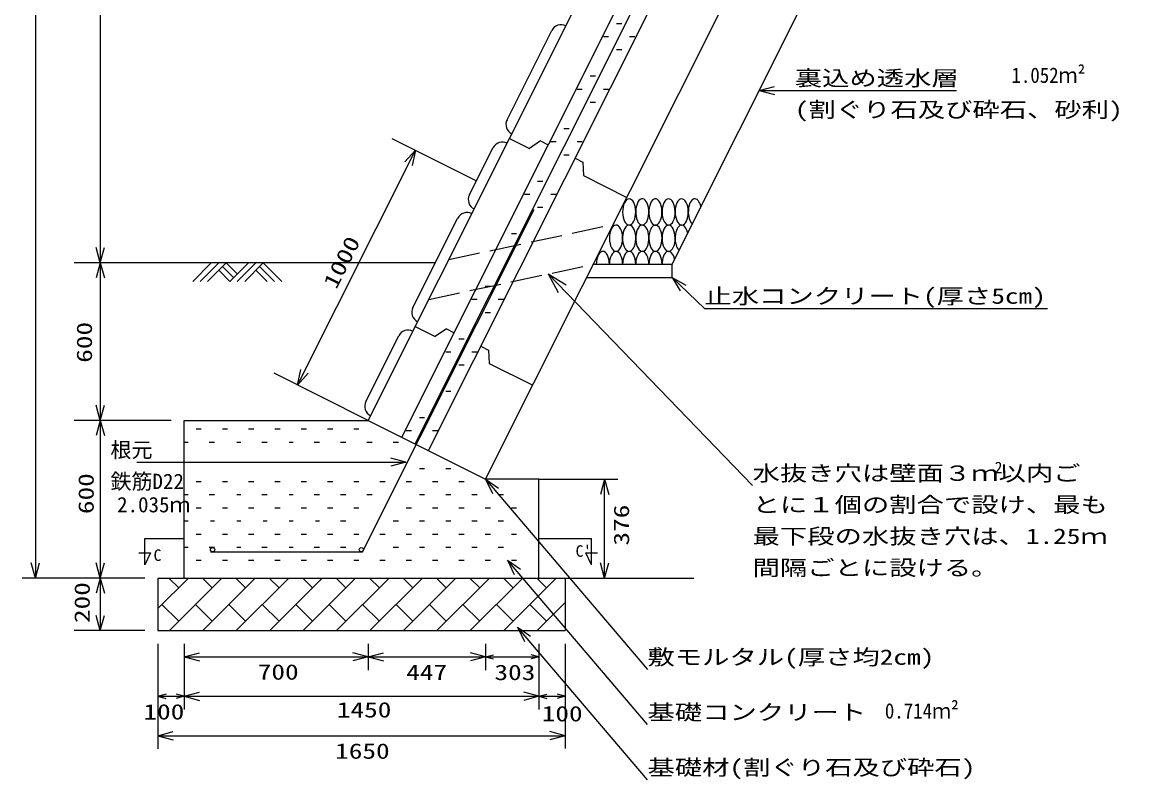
# Model space of a CAD drawing. Units: millimetres, scale not verified. Extents: x -10580 to 10511, y -7658 to 7278.
# Drawn here: x 5860 to 10090, y -7658 to -4775 of the extents above; entities that cross this region are included whole.
import ezdxf
from ezdxf.enums import TextEntityAlignment as Align

# ---------------------------------------------------------------- set-up
doc = ezdxf.new("R2010")
doc.units = ezdxf.units.MM
doc.header["$LTSCALE"] = 40
doc.linetypes.add('DASHED3', pattern=[4, 3, -1])
doc.layers.add('0-0', color=7, linetype='Continuous')
doc.layers.add('0-4', color=7, linetype='Continuous')
doc.styles.add('ＭＳ ゴシック', font='')
doc.styles.get('ＭＳ ゴシック').set_extended_font_data('MS Gothic')

msp = doc.modelspace()

# ---------------------------------------------------------------- linework, layer by layer
at = {"layer": '0-0'}
for p, q in [((5910, -1890.2), (5910, -6890.2)), ((6157.05, -1890.2), (6157.05, -5890.2)), ((8121.58, -4779.12), (8141.57, -4779.12)), ((8071.58, -4829.12), (8091.58, -4829.12)), ((8171.57, -4829.12), (8191.58, -4829.12)), ((8121.58, -4879.12), (8141.57, -4879.12)), ((8021.57, -4979.12), (8041.58, -4979.12)), ((7971.57, -5029.12), (7991.57, -5029.12)), ((8071.58, -5029.12), (8091.58, -5029.12)), ((8664.98, -5034.43), (8722.94, -5018.9)), ((8664.98, -5034.43), (8722.94, -5049.96)), ((8664.98, -5034.43), (9415.26, -5034.43)), ((8021.57, -5079.12), (8041.58, -5079.12)), ((7921.57, -5179.12), (7941.57, -5179.12)), ((7266.84, -5216.97), (7588.69, -5378.26)), ((7868.12, -5229.12), (7891.57, -5229.12)), ((7971.57, -5229.12), (7991.57, -5229.12)), ((7356.24, -5261.77), (7316.4, -5306.63)), ((7921.57, -5279.11), (7941.57, -5279.11)), ((7821.57, -5379.12), (7841.57, -5379.12)), ((7771.57, -5429.12), (7791.57, -5429.12)), ((7871.57, -5429.12), (7891.57, -5429.12)), ((7821.57, -5479.12), (7841.57, -5479.12)), ((7721.57, -5579.12), (7741.57, -5579.12)), ((6157.05, -5690.2), (6141.52, -5632.25)), ((6157.05, -5690.2), (6172.58, -5632.25)), ((7432.37, -5690.2), (6057.05, -5690.2)), ((6157.05, -5690.2), (6141.52, -5748.16)), ((6157.05, -5690.2), (6172.58, -5748.16)), ((6579.5, -5690.2), (6508.79, -5760.91)), ((6607.78, -5690.2), (6537.07, -5760.91)), ((6636.07, -5690.2), (6565.36, -5760.91)), ((6621.93, -5704.35), (6664.35, -5746.77)), ((6636.07, -5690.2), (6678.5, -5732.63)), ((6720.92, -5690.2), (6650.21, -5760.91)), ((6749.2, -5690.2), (6678.5, -5760.91)), ((6777.49, -5690.2), (6706.78, -5760.91)), ((6763.35, -5704.35), (6819.91, -5760.91)), ((6777.49, -5690.2), (6848.2, -5760.91)), ((6607.78, -5718.49), (6650.21, -5760.91)), ((6749.2, -5718.49), (6791.63, -5760.91)), ((7861, -5732.95), (8639.73, -6537.97)), ((7861, -5732.95), (7929.61, -5774.09)), ((7861, -5732.95), (7899.85, -5802.88)), ((8333.37, -5746.17), (8364.49, -5797.47)), ((7621.57, -5779.12), (7641.57, -5779.12)), ((7571.57, -5829.12), (7591.58, -5829.12)), ((7671.57, -5829.12), (7691.57, -5829.12)), ((7621.57, -5879.12), (7641.57, -5879.12)), ((8456.36, -5863.94), (9761.36, -5863.94)), ((7521.57, -5979.12), (7541.57, -5979.12)), ((7471.58, -6029.12), (7491.57, -6029.12)), ((7571.57, -6029.12), (7591.58, -6029.12)), ((7521.57, -6079.12), (7541.57, -6079.12)), ((7176.44, -6290.2), (6818.83, -6111)), ((6908.23, -6155.8), (6920.31, -6097.03)), ((6908.23, -6155.8), (6948.08, -6110.94)), ((7471.58, -6179.12), (7491.57, -6179.12)), ((6157.05, -6290.2), (6141.52, -6232.25)), ((6157.05, -6290.2), (6172.58, -6232.25)), ((6426.44, -6290.2), (6057.05, -6290.2)), ((6157.05, -6290.2), (6141.52, -6348.16)), ((6157.05, -6290.2), (6172.58, -6348.16)), ((7371.57, -6279.12), (7391.57, -6279.12)), ((6521.57, -6322.71), (6541.57, -6322.71)), ((6621.57, -6322.71), (6641.57, -6322.71)), ((6721.57, -6322.71), (6741.57, -6322.71)), ((6821.57, -6322.71), (6841.57, -6322.71)), ((6921.57, -6322.71), (6941.57, -6322.71)), ((7021.57, -6322.71), (7041.57, -6322.71)), ((7121.57, -6322.71), (7141.58, -6322.71)), ((7321.57, -6329.12), (7341.57, -6329.12)), ((7421.57, -6329.12), (7441.58, -6329.12)), ((6476.44, -6372.71), (6491.57, -6372.71)), ((6571.57, -6372.71), (6591.57, -6372.71)), ((6676.44, -6372.71), (6691.57, -6372.71)), ((6771.57, -6372.71), (6791.57, -6372.71)), ((6876.44, -6372.71), (6891.57, -6372.71)), ((6971.57, -6372.71), (6991.57, -6372.71)), ((7071.57, -6372.71), (7091.57, -6372.71)), ((7171.57, -6372.71), (7191.58, -6372.71)), ((7271.57, -6372.71), (7291.57, -6372.71)), ((6295.69, -6449.22), (7320.46, -6449.22)), ((7320.46, -6449.22), (7262.5, -6433.7)), ((7320.46, -6449.22), (7262.5, -6464.75)), ((7371.57, -6472.71), (7391.57, -6472.71)), ((7471.58, -6472.71), (7491.57, -6472.71)), ((7623.44, -6514.2), (8239.73, -7237.97)), ((7623.44, -6514.2), (7672.84, -6548.26)), ((7623.44, -6514.2), (7649.19, -6568.4)), ((7826.44, -6514.2), (8126.44, -6514.2)), ((8076.44, -6514.2), (8060.91, -6572.16)), ((8076.44, -6514.2), (8091.97, -6572.16)), ((8076.44, -6890.2), (8076.44, -6514.2)), ((6521.57, -6522.71), (6541.57, -6522.71)), ((6621.57, -6522.71), (6641.57, -6522.71)), ((6721.57, -6522.71), (6741.57, -6522.71)), ((6821.57, -6522.71), (6841.57, -6522.71)), ((6921.57, -6522.71), (6941.57, -6522.71)), ((7021.57, -6522.71), (7041.57, -6522.71)), ((7121.57, -6522.71), (7141.58, -6522.71)), ((7221.57, -6522.71), (7241.57, -6522.71)), ((7321.57, -6522.71), (7341.57, -6522.71)), ((7421.57, -6522.71), (7441.58, -6522.71)), ((7521.57, -6522.71), (7541.57, -6522.71)), ((6476.44, -6572.71), (6491.57, -6572.71)), ((6571.57, -6572.71), (6591.57, -6572.71)), ((6676.44, -6572.71), (6691.57, -6572.71)), ((6771.57, -6572.71), (6791.57, -6572.71)), ((6876.44, -6572.71), (6891.57, -6572.71)), ((6971.57, -6572.71), (6991.57, -6572.71)), ((7071.57, -6572.71), (7091.57, -6572.71)), ((7171.57, -6572.71), (7191.58, -6572.71)), ((7371.57, -6572.71), (7391.57, -6572.71)), ((7471.58, -6572.71), (7491.57, -6572.71)), ((7571.57, -6572.71), (7591.58, -6572.71)), ((7671.57, -6572.71), (7691.57, -6572.71)), ((6521.57, -6622.71), (6541.57, -6622.71)), ((6621.57, -6622.71), (6641.57, -6622.71)), ((6721.57, -6622.71), (6741.57, -6622.71)), ((6821.57, -6622.71), (6841.57, -6622.71)), ((6921.57, -6622.71), (6941.57, -6622.71)), ((7021.57, -6622.71), (7041.57, -6622.71)), ((7121.57, -6622.71), (7141.58, -6622.71)), ((7321.57, -6622.71), (7341.57, -6622.71)), ((7421.57, -6622.71), (7441.58, -6622.71)), ((7521.57, -6622.71), (7541.57, -6622.71)), ((7621.57, -6622.71), (7641.57, -6622.71)), ((7721.57, -6622.71), (7741.57, -6622.71)), ((6476.44, -6672.71), (6491.57, -6672.71)), ((6576.44, -6672.71), (6591.57, -6672.71)), ((6676.44, -6672.71), (6691.57, -6672.71)), ((6676.44, -6672.71), (6691.57, -6672.71)), ((6776.44, -6672.71), (6791.57, -6672.71)), ((6876.44, -6672.71), (6891.57, -6672.71)), ((6976.44, -6672.71), (6991.57, -6672.71)), ((7071.57, -6672.71), (7091.57, -6672.71)), ((7271.57, -6672.71), (7291.57, -6672.71)), ((7371.57, -6672.71), (7391.57, -6672.71)), ((7471.58, -6672.71), (7491.57, -6672.71)), ((7571.57, -6672.71), (7591.58, -6672.71)), ((7671.57, -6672.71), (7691.57, -6672.71)), ((6521.57, -6722.71), (6541.57, -6722.71)), ((6621.57, -6722.71), (6641.57, -6722.71)), ((6721.57, -6722.71), (6741.57, -6722.71)), ((6821.57, -6722.71), (6841.57, -6722.71)), ((6921.57, -6722.71), (6941.57, -6722.71)), ((7021.57, -6722.71), (7041.57, -6722.71)), ((7121.57, -6722.71), (7141.58, -6722.71)), ((7221.57, -6722.71), (7241.57, -6722.71)), ((7321.57, -6722.71), (7341.57, -6722.71)), ((7421.57, -6722.71), (7441.58, -6722.71)), ((7521.57, -6722.71), (7541.57, -6722.71)), ((7621.57, -6722.71), (7641.57, -6722.71)), ((7721.57, -6722.71), (7741.57, -6722.71)), ((6476.44, -6772.71), (6491.57, -6772.71)), ((6571.57, -6772.71), (6591.57, -6772.71)), ((6676.44, -6772.71), (6691.57, -6772.71)), ((6771.57, -6772.71), (6791.57, -6772.71)), ((6876.44, -6772.71), (6891.57, -6772.71)), ((6971.57, -6772.71), (6991.57, -6772.71)), ((7071.57, -6772.71), (7091.57, -6772.71)), ((7271.57, -6772.71), (7291.57, -6772.71)), ((7371.57, -6772.71), (7391.57, -6772.71)), ((7471.58, -6772.71), (7491.57, -6772.71)), ((7571.57, -6772.71), (7591.58, -6772.71)), ((7671.57, -6772.71), (7691.57, -6772.71)), ((5910, -6890.2), (5894.47, -6832.25)), ((5910, -6890.2), (5925.53, -6832.25)), ((6157.05, -6890.2), (6141.52, -6832.25)), ((6157.05, -6890.2), (6172.58, -6832.25)), ((6521.57, -6822.71), (6541.57, -6822.71)), ((6621.57, -6822.71), (6641.57, -6822.71)), ((6721.57, -6822.71), (6741.57, -6822.71)), ((6821.57, -6822.71), (6841.57, -6822.71)), ((6921.57, -6822.71), (6941.57, -6822.71)), ((7021.57, -6822.71), (7041.57, -6822.71)), ((7121.57, -6822.71), (7141.57, -6822.71)), ((7221.57, -6822.71), (7241.57, -6822.71)), ((7321.57, -6822.71), (7341.57, -6822.71)), ((7421.57, -6822.71), (7441.57, -6822.71)), ((7521.57, -6822.71), (7541.57, -6822.71)), ((7621.57, -6822.71), (7641.57, -6822.71)), ((8239.73, -7447.97), (7706.73, -6822.02)), ((7706.73, -6822.02), (7756.12, -6856.08)), ((7706.73, -6822.02), (7732.48, -6876.21)), ((7721.57, -6822.71), (7741.57, -6822.71)), ((8076.44, -6890.2), (8060.91, -6832.25)), ((8076.44, -6890.2), (8091.97, -6832.25)), ((6326.44, -6890.2), (5860, -6890.2)), ((6157.05, -6890.2), (6141.52, -6948.16)), ((6157.05, -6890.2), (6157.05, -7090.2)), ((6157.05, -6890.2), (6172.58, -6948.16)), ((6376.44, -7006.34), (6492.57, -6890.2)), ((6455.44, -6927.34), (6418.3, -6890.2)), ((6419.85, -7090.2), (6619.85, -6890.2)), ((6582.72, -6927.34), (6545.58, -6890.2)), ((6547.13, -7090.2), (6747.13, -6890.2)), ((6709.99, -6927.34), (6672.86, -6890.2)), ((6674.41, -7090.2), (6874.41, -6890.2)), ((6837.27, -6927.34), (6800.14, -6890.2)), ((6801.69, -7090.2), (7001.69, -6890.2)), ((6964.56, -6927.34), (6927.42, -6890.2)), ((6928.97, -7090.2), (7128.97, -6890.2)), ((7091.83, -6927.34), (7054.7, -6890.2)), ((7056.25, -7090.2), (7256.25, -6890.2)), ((7219.11, -6927.34), (7181.97, -6890.2)), ((7183.53, -7090.2), (7383.53, -6890.2)), ((7346.39, -6927.34), (7309.25, -6890.2)), ((7310.81, -7090.2), (7510.81, -6890.2)), ((7473.67, -6927.34), (7436.53, -6890.2)), ((7438.09, -7090.2), (7638.09, -6890.2)), ((7600.95, -6927.34), (7563.81, -6890.2)), ((7565.37, -7090.2), (7765.37, -6890.2)), ((7728.23, -6927.34), (7691.1, -6890.2)), ((7692.65, -7090.2), (7892.65, -6890.2)), ((7855.52, -6927.34), (7818.38, -6890.2)), ((6455.44, -7054.62), (6391.8, -6990.98)), ((6582.72, -7054.62), (6519.08, -6990.98)), ((6709.99, -7054.62), (6646.36, -6990.98)), ((6837.27, -7054.62), (6773.63, -6990.98)), ((6964.56, -7054.62), (6900.92, -6990.98)), ((7091.83, -7054.62), (7028.19, -6990.98)), ((7219.11, -7054.62), (7155.47, -6990.98)), ((7346.39, -7054.62), (7282.75, -6990.98)), ((7473.67, -7054.62), (7410.03, -6990.98)), ((7600.95, -7054.62), (7537.31, -6990.98)), ((7728.23, -7054.62), (7664.6, -6990.98)), ((7855.52, -7054.62), (7791.88, -6990.98)), ((7819.93, -7090.2), (7926.44, -6983.7)), ((6157.05, -7090.2), (6141.52, -7032.25)), ((6157.05, -7090.2), (6172.58, -7032.25)), ((6326.44, -7090.2), (6057.05, -7090.2)), ((7745.26, -7077.27), (7771.01, -7131.46)), ((6376.44, -7140.2), (6376.44, -7540.2)), ((6476.44, -7140.2), (6476.44, -7390.2)), ((7176.44, -7140.2), (7176.44, -7240.2)), ((7623.44, -7140.2), (7623.44, -7240.2)), ((7826.44, -7140.2), (7826.44, -7390.2)), ((7926.44, -7140.2), (7926.44, -7539.58)), ((6476.44, -7190.2), (6534.39, -7174.67)), ((6476.44, -7190.2), (6534.39, -7205.73)), ((6476.44, -7190.2), (7176.44, -7190.2)), ((7176.44, -7190.2), (7118.48, -7174.67)), ((7176.44, -7190.2), (7118.48, -7205.73)), ((7176.44, -7190.2), (7234.39, -7174.67)), ((7176.44, -7190.2), (7234.39, -7205.73)), ((7623.44, -7190.2), (7565.48, -7174.67)), ((7623.44, -7190.2), (7565.48, -7205.73)), ((7623.44, -7190.2), (7653.44, -7182.16)), ((7623.44, -7190.2), (7653.44, -7198.24)), ((7826.44, -7190.2), (7796.44, -7182.16)), ((7826.44, -7190.2), (7796.44, -7198.24)), ((6376.44, -7340.2), (6409.12, -7331.45)), ((6376.44, -7340.2), (6406.44, -7348.24)), ((6476.44, -7340.2), (6446.44, -7332.17)), ((6476.44, -7340.2), (6446.44, -7348.24)), ((6476.44, -7340.2), (6534.39, -7355.73)), ((6476.44, -7340.2), (7826.44, -7340.2)), ((7826.44, -7340.2), (7768.48, -7324.68)), ((7826.44, -7340.2), (7768.48, -7355.73)), ((7826.44, -7340.2), (7856.44, -7332.17)), ((7826.44, -7340.2), (7856.44, -7348.24)), ((7826.44, -7340.2), (7926.44, -7340.2)), ((7926.44, -7340.2), (7896.44, -7332.17)), ((7926.44, -7340.2), (7896.44, -7348.24)), ((6376.44, -7490.2), (6434.39, -7474.67)), ((7926.44, -7490.2), (7868.48, -7474.67)), ((6376.44, -7490.2), (6434.39, -7505.73)), ((6376.44, -7490.2), (7926.44, -7490.2)), ((7926.44, -7490.2), (7868.48, -7505.73))]:
    msp.add_line(p, q, dxfattribs=at)
at = {"layer": '0-0', "color": 2}
for p, q in [((7176.44, -6290.2), (9381.37, -1890.2)), ((7623.44, -6514.2), (9940.6, -1890.2)), ((7304.29, -6354.27), (9474.91, -2022.71)), ((7406.2, -6405.34), (9576.83, -2073.78)), ((8333.37, -5696.17), (10090.28, -2190.2)), ((7705.17, -5145.81), (7875.42, -4806.08)), ((7714.06, -5217.37), (7790.05, -5255.45)), ((7832.56, -5226.42), (7790.05, -5255.45)), ((7832.56, -5226.42), (7862.06, -5241.21)), ((7561.81, -5431.9), (7651.41, -5253.09)), ((7963.98, -5292.28), (7993.48, -5307.06)), ((7993.48, -5307.06), (7995.67, -5358.5)), ((7995.67, -5358.5), (8161.05, -5441.37)), ((7346.76, -5861.03), (7517.01, -5521.3)), ((8033.37, -5696.17), (8333.37, -5696.17)), ((8333.37, -5746.17), (8333.37, -5696.17)), ((8008.31, -5746.17), (8333.37, -5746.17)), ((7355.64, -5932.59), (7431.64, -5970.67)), ((7474.15, -5941.64), (7431.64, -5970.67)), ((7474.15, -5941.64), (7503.65, -5956.43)), ((7167.56, -6218.64), (7293, -5968.31)), ((7605.57, -6007.5), (7635.07, -6022.29)), ((7635.07, -6022.29), (7637.26, -6073.72)), ((7637.26, -6073.72), (7802.64, -6156.59)), ((7176.44, -6290.2), (7623.44, -6514.2)), ((7826.44, -6514.2), (7623.44, -6514.2)), ((7826.44, -6890.2), (7826.44, -6514.2)), ((6376.44, -6890.2), (6376.44, -7090.2)), ((6376.44, -6890.2), (7926.44, -6890.2)), ((7926.44, -6890.2), (7926.44, -7090.2)), ((7926.44, -6890.2), (8416.17, -6890.2)), ((6376.44, -7090.2), (7926.44, -7090.2))]:
    msp.add_line(p, q, dxfattribs=at)
at = {"layer": '0-0', "color": 5}
for p, q in [((7355.24, -6379.81), (9546.03, -2008.01)), ((7155.18, -6790.2), (7807.73, -5488.02)), ((6576.44, -6790.2), (7155.18, -6790.2))]:
    msp.add_line(p, q, dxfattribs=at)
at = {"layer": '0-0', "linetype": 'DASHED3'}
for p, q in [((7483.33, -5677.8), (8109.53, -5544.19)), ((7407.17, -5829.78), (8033.37, -5696.17))]:
    msp.add_line(p, q, dxfattribs=at)
at = {"layer": '0-0', "color": 3}
for p in [(7826.44, -6740.2), (8026.44, -6840.2)]:
    msp.add_line(p, (8026.44, -6740.2), dxfattribs=at)
at = {"layer": '0-0'}
for points in [[(6908.23, -6155.8), (7356.24, -5261.77), (7344.16, -5320.54)], [(8456.36, -5863.94), (8333.37, -5746.17), (8385.97, -5775.04)], [(6157.05, -5890.2), (6157.05, -6290.2), (6157.05, -6890.2)], [(8239.73, -7657.97), (7745.26, -7077.27), (7794.66, -7111.32)], [(7176.44, -7190.2), (7623.44, -7190.2), (7826.44, -7190.2)], [(6376.44, -7340.2), (6476.44, -7340.2), (6534.39, -7324.68)]]:
    msp.add_lwpolyline(points, dxfattribs=at)
at = {"layer": '0-0', "color": 2}
msp.add_lwpolyline([(6476.44, -6890.2), (6476.44, -6290.2), (7176.44, -6290.2)], dxfattribs=at)
at = {"layer": '0-0', "color": 3}
for points in [[(6326.44, -6840.2), (6326.44, -6740.2), (6476.44, -6740.2)], [(6304.08, -6794.57), (6347.91, -6794.57), (6326.44, -6840.2)], [(8026.44, -6840.2), (8005.29, -6794.57), (8049.12, -6794.57)]]:
    msp.add_lwpolyline(points, dxfattribs=at)
at = {"layer": '0-0', "color": 5}
for centre in [(6584.44, -6782.2), (7150.42, -6782.11)]:
    msp.add_circle(centre, 8, dxfattribs=at)
at = {"layer": '0-0', "color": 2}
for centre, start, end in [((7911.18, -4824), 63.38148, 153.38376), ((7740.93, -5163.73), 153.38359, 243.38434), ((7687.17, -5271.01), 63.38333, 153.38376), ((7597.57, -5449.82), 153.38383, 243.384), ((7552.77, -5539.22), 63.38148, 153.38376), ((7382.52, -5878.95), 153.38359, 243.38434), ((7328.76, -5986.23), 63.38333, 153.38376), ((7203.32, -6236.56), 153.38383, 243.384)]:
    msp.add_arc(centre, 40, start, end, dxfattribs=at)
at = {"layer": '0-0'}
for centre, start_param, end_param in [((8169.85, -5496.8), 3.1604281, 9.4436108), ((8219.85, -5496.8), 3.2783111, 9.5614937), ((8269.85, -5496.8), 3.0422709, 9.3254535), ((8319.85, -5496.8), 3.1598819, 9.4430646), ((8369.86, -5496.8), 3.1597035, 9.4428861), ((8419.85, -5496.8), 5.1076615, 9.0272495), ((8119.85, -5596.8), 3.1604281, 9.4436108), ((8169.85, -5596.8), 3.2783111, 9.5614937), ((8219.85, -5596.8), 3.0422709, 9.3254535), ((8269.85, -5596.8), 3.1598819, 9.4430646), ((8319.85, -5596.8), 3.1597035, 9.4428861), ((8369.86, -5596.8), 5.1111145, 9.0238252), ((8069.85, -5696.8), 4.7249666, 7.8414041), ((8119.85, -5696.8), 4.7249644, 7.8414062), ((8169.85, -5696.8), 4.7249666, 7.8414062), ((8219.85, -5696.8), 4.7249666, 7.8414062), ((8269.85, -5696.8), 4.7249644, 7.8414062), ((8319.85, -5696.8), 5.1145196, 7.8414062)]:
    msp.add_ellipse(centre, major_axis=(0, 50), ratio=0.5, start_param=start_param, end_param=end_param, dxfattribs=at)

# ---------------------------------------------------------------- texts
at = {"layer": '0-0', "style": 'ＭＳ ゴシック', "width": 1.3}
for s, p in [('裏込め透水層', (8800.26, -5034.43)), ('(割ぐり石及び砕石、砂利)', (8800.26, -5154.43)), ('止水コンクリート(厚さ5cm)', (8456.36, -5863.94)), ('水抜き穴は壁面３ｍ以内ご', (8639.73, -6537.97)), ('とに１個の割合で設け、最も', (8639.73, -6657.97)), ('最下段の水抜き穴は、1.25ｍ', (8639.73, -6777.97)), ('間隔ごとに設ける。', (8639.73, -6897.97)), ('敷モルタル(厚さ均2cm)', (8239.73, -7237.97)), ('700', (6756.43, -7294.62)), ('447', (7321.41, -7296.17)), ('303', (7657.17, -7296.17)), ('100', (6321.34, -7446.19)), ('1450', (7057.44, -7438.58)), ('100', (7837.18, -7453.33)), ('基礎コンクリート', (8239.73, -7447.97)), ('1650', (7050.9, -7595.63)), ('基礎材(割ぐり石及び砕石)', (8239.73, -7657.97))]:
    msp.add_text(s, height=58.65, dxfattribs=at).set_placement(p, align=Align.BOTTOM_LEFT)
for s, rotation, p in [('1000', 63.384, (7071.05, -5802.15)), ('600', 90, (6143.16, -6070.93)), ('600', 90, (6149.7, -6646.78)), ('376', 90, (8187.17, -6766.63)), ('200', 90, (6134.67, -7061.41))]:
    msp.add_text(s, height=58.65, rotation=rotation, dxfattribs=at).set_placement(p, align=Align.BOTTOM_LEFT)
at = {"layer": '0-0', "style": 'ＭＳ ゴシック'}
for s, p in [('根元', (6195.69, -6449.22)), ('鉄筋D22', (6195.69, -6569.22))]:
    msp.add_text(s, height=58.65, dxfattribs=at).set_placement(p, align=Align.BOTTOM_LEFT)
at = {"layer": '0-0', "color": 4, "style": 'ＭＳ ゴシック'}
for s, p in [('2', (9560.56, -6504.56)), ("C'", (7966.04, -6822.6)), ('C', (6359.87, -6838.4))]:
    msp.add_text(s, height=43.99, dxfattribs=at).set_placement(p, align=Align.BOTTOM_LEFT)
at = {"layer": '0-4', "style": 'ＭＳ ゴシック', "width": 0.9}
for s, p in [('1.052ｍ²', (9624.8, -5023.28)), ('0.714ｍ²', (9143.09, -7442.66))]:
    msp.add_text(s, height=58.65, dxfattribs=at).set_placement(p, align=Align.BOTTOM_LEFT)
at = {"layer": '0-4', "style": 'ＭＳ ゴシック'}
msp.add_text('2.035ｍ', height=58.65, dxfattribs=at).set_placement((6221, -6657.7), align=Align.BOTTOM_LEFT)

doc.saveas('drawing.dxf')
